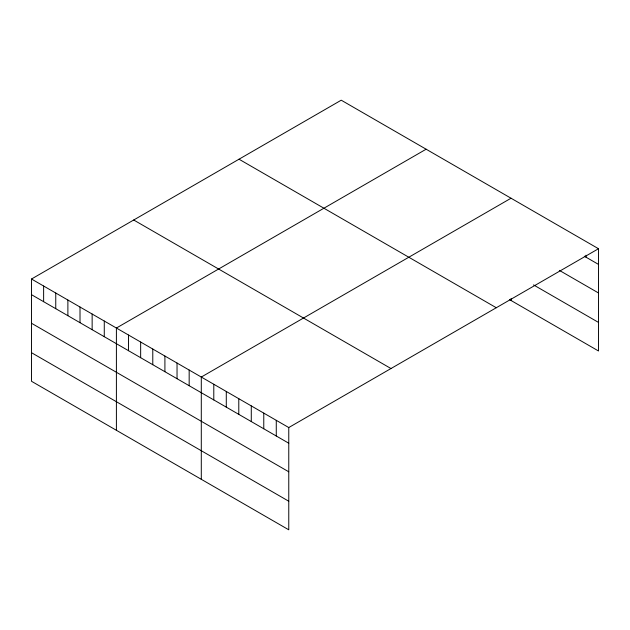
<?xml version="1.0" encoding="UTF-8"?>
<svg xmlns="http://www.w3.org/2000/svg" width="630" height="630" viewBox="0 0 630 630"><rect width="100%" height="100%" fill="white"/><g stroke="black" fill="none" stroke-linecap="round" stroke-linejoin="round"><path stroke-width="0.94" d="M598.5 248.724L288.768 427.549L288.768 529.806L31.5 381.276L31.5 279.019L341.232 100.194L598.5 248.724L598.5 350.981L509.41 299.549M426.132 149.208L116.4 328.033L116.4 430.29M511.032 198.222L201.293 377.047L201.293 479.304M584.341 256.221L598.5 264.395M559.346 270.364L598.5 292.966M533.523 284.894L598.5 322.41M239.022 159.209L496.29 307.739M133.71 220.004L390.978 368.534M31.5 279.019L288.768 427.549M31.5 294.683L288.768 443.213M31.5 323.261L288.768 471.791M31.5 352.698L288.768 501.228M586.002 255.221L586.002 257.182M511.032 298.581L511.032 300.486M276.271 420.336L276.271 435.999M263.773 413.123L263.773 428.786M251.283 405.909L251.283 421.572M238.786 398.688L238.786 414.359M226.288 391.474L226.288 407.145M213.791 384.261L213.791 399.932M189.165 370.046L189.165 385.71M177.038 363.045L177.038 378.709M164.91 356.044L164.91 371.708M152.783 349.036L152.783 364.707M140.655 342.035L140.655 357.706M128.528 335.034L128.528 350.705M104.273 321.032L104.273 336.696M92.145 314.031L92.145 329.695M80.01 307.023L80.01 322.694M67.883 300.022L67.883 315.693M55.755 293.021L55.755 308.692M43.627 286.02L43.627 301.683"/></g></svg>
